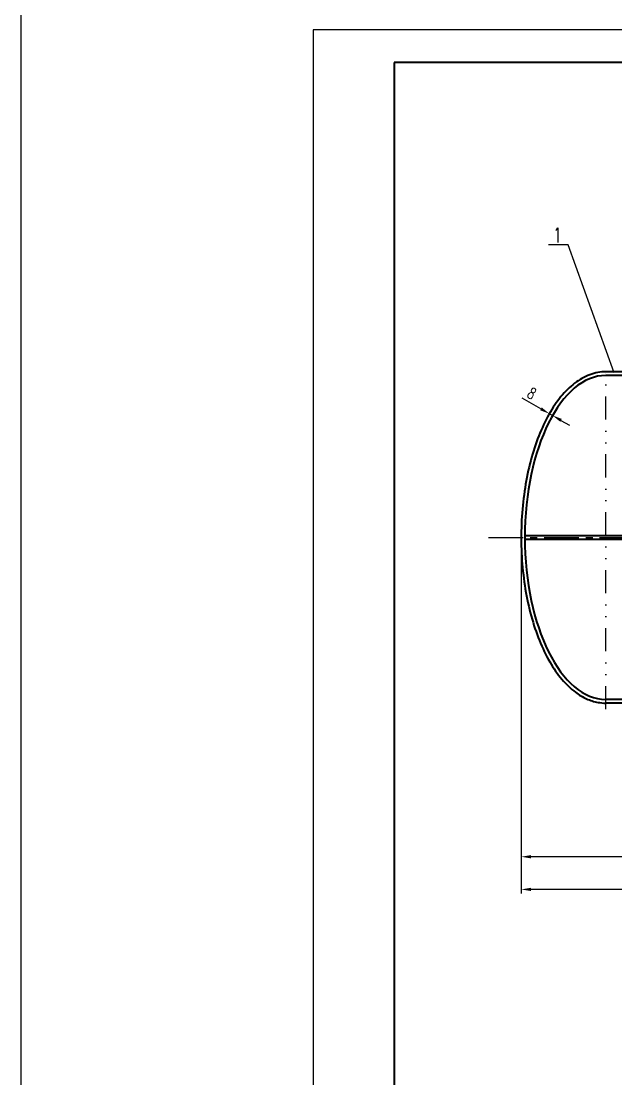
# Model space of a CAD drawing. Header units: millimetres. Extents: x -31412 to -3120, y -19513 to 5955.
# Drawn here: x -31412 to -30126, y -17023 to -14737 of the extents above; entities that cross this region are included whole.
import ezdxf

# ---------------------------------------------------------------- set-up
doc = ezdxf.new("R2010")
doc.units = ezdxf.units.MM
for name, pattern in [('CENTER', [2, 1.25, -0.25, 0.25, -0.25]), ('CENTERX2', [4, 2.5, -0.5, 0.5, -0.5]), ('DIVIDE', [1.25, 0.5, -0.25, 0, -0.25, 0, -0.25])]:
    doc.linetypes.add(name, pattern=pattern)
doc.layers.add('CEN', color=1, linetype='CENTER')
doc.layers.add('双点画线', color=3, linetype='DIVIDE')
for name, color, linetype, lineweight in [('细线', 11, 'Continuous', 25), ('细线层', 11, 'Continuous', 25), ('边框+粗实线层', 2, 'Continuous', 40)]:
    doc.layers.add(name, color=color, linetype=linetype, lineweight=lineweight)
doc.styles.add('hztxt-0.8', font='romans.shx', dxfattribs={"width": 0.7, "bigfont": 'hztxt.shx'})
doc.dimstyles.new('装配图', dxfattribs={"dimscale": 7, "dimtxt": 3.5, "dimasz": 3, "dimexe": 1.25, "dimexo": 0.625, "dimgap": 1, "dimtad": 1, "dimdsep": 46, "dimtxsty": 'hztxt-0.8', "dimcen": 2.5, "dimadec": 0, "dimazin": 0, "dimtfac": 1, "dimtmove": 0, "dimatfit": 3, "dimfxl": 0, "dimarcsym": 0})

# ---------------------------------------------------------------- blocks, each defined once
blk = doc.blocks.new('*D27')
at = {"layer": 'Defpoints', "color": 0}
for p in [(-30330.9, -15853), (-29772.9, -16268), (-30330.9, -16543.1)]:
    blk.add_point(p, dxfattribs=at)
at = {"layer": '细线层', "color": 0, "lineweight": -2}
for p, q in [((-30330.9, -15857.3), (-30330.9, -16551.8)), ((-29772.9, -16272.3), (-29772.9, -16551.8)), ((-29793.9, -16543.1), (-30309.9, -16543.1))]:
    blk.add_line(p, q, dxfattribs=at)
at = {"layer": '细线层', "color": 0}
for points in [[(-30309.9, -16539.6), (-30309.9, -16546.6), (-30330.9, -16543.1)], [(-29793.9, -16539.6), (-29793.9, -16546.6), (-29772.9, -16543.1)]]:
    blk.add_solid(points, dxfattribs=at)
at = {"layer": '细线层', "color": 0, "insert": (-30051.9, -16523.8), "char_height": 24.5, "attachment_point": 5, "style": 'hztxt-0.8'}
blk.add_mtext('558', dxfattribs=at)
blk = doc.blocks.new('*D29')
at = {"layer": 'Defpoints', "color": 0}
for p in [(-30330.9, -15852.9), (-26537.9, -15853), (-30330.9, -16613.8)]:
    blk.add_point(p, dxfattribs=at)
at = {"layer": '细线层', "color": 0, "lineweight": -2}
for p, q in [((-30330.9, -15857.3), (-30330.9, -16622.6)), ((-26537.9, -15857.3), (-26537.9, -16622.6)), ((-26558.9, -16613.8), (-30309.9, -16613.8))]:
    blk.add_line(p, q, dxfattribs=at)
at = {"layer": '细线层', "color": 0}
for points in [[(-30309.9, -16610.3), (-30309.9, -16617.3), (-30330.9, -16613.8)], [(-26558.9, -16610.3), (-26558.9, -16617.3), (-26537.9, -16613.8)]]:
    blk.add_solid(points, dxfattribs=at)
at = {"layer": '细线层', "color": 0, "insert": (-28434.4, -16594.6), "char_height": 24.5, "attachment_point": 5, "style": 'hztxt-0.8'}
blk.add_mtext('3793', dxfattribs=at)
blk = doc.blocks.new('*D40')
at = {"layer": 'Defpoints', "color": 0}
for p in [(-30270, -15585.5), (-30270, -15585.5), (-30263, -15589.4)]:
    blk.add_point(p, dxfattribs=at)
at = {"layer": '细线层', "color": 0, "lineweight": -2}
for p, q in [((-30288.2, -15575.1), (-30328.5, -15552)), ((-30263, -15589.4), (-30270, -15585.5)), ((-30267.8, -15581.7), (-30265.6, -15577.9)), ((-30260.9, -15585.7), (-30258.7, -15581.9)), ((-30244.8, -15599.9), (-30226.6, -15610.3))]:
    blk.add_line(p, q, dxfattribs=at)
at = {"layer": '细线层', "color": 0}
for points in [[(-30286.5, -15572), (-30289.9, -15578.1), (-30270, -15585.5)], [(-30243.1, -15596.8), (-30246.5, -15602.9), (-30263, -15589.4)]]:
    blk.add_solid(points, dxfattribs=at)
at = {"layer": '细线层', "color": 0, "insert": (-30307.9, -15541.6), "char_height": 24.5, "attachment_point": 5, "rotation": 330.2333, "style": 'hztxt-0.8'}
blk.add_mtext('8', dxfattribs=at)

msp = doc.modelspace()

# ---------------------------------------------------------------- linework, layer by layer
at = {"layer": 'CEN', "linetype": 'CENTERX2', "ltscale": 30}
msp.add_line((-30401.25, -15852.952), (-26501.564, -15852.952), dxfattribs=at)
at = {"layer": '双点画线', "ltscale": 100}
msp.add_line((-30147.855, -16224.097), (-30147.855, -15481.808), dxfattribs=at)
at = {"layer": '细线层'}
msp.add_lwpolyline([(-31411.86, -12320.782), (-18409.432, -12320.782), (-18409.432, -19512.538), (-31411.86, -19512.538)], close=True, dxfattribs=at)
for points in [[(-24893.417, -14756.133), (-30780.417, -14756.133)], [(-30780.417, -14756.133), (-30780.417, -18914.133)]]:
    msp.add_lwpolyline(points, dxfattribs=at)
at = {"layer": '边框+粗实线层'}
for p, q in [((-30010.855, -15494.952), (-30147.855, -15494.952)), ((-29790.081, -15502.952), (-30147.855, -15502.952)), ((-29790.081, -16202.952), (-30147.855, -16202.952)), ((-30010.855, -16210.952), (-30147.855, -16210.952))]:
    msp.add_line(p, q, dxfattribs=at)
at = {"layer": '边框+粗实线层', "ltscale": 30}
for p, q in [((-30322.843, -15848.952), (-29769.855, -15848.952)), ((-30322.843, -15856.952), (-29769.855, -15856.952))]:
    msp.add_line(p, q, dxfattribs=at)
at = {"layer": '边框+粗实线层'}
for points in [[(-24963.417, -14826.133), (-30605.417, -14826.133)], [(-30605.417, -14826.133), (-30605.417, -18844.133)]]:
    msp.add_lwpolyline(points, dxfattribs=at)
msp.add_ellipse((-30147.855, -15852.952), major_axis=(0, 350), ratio=0.5, start_param=0, end_param=3.14159265, dxfattribs=at)
msp.add_open_spline([(-30147.855, -15494.952), (-30153.723, -15494.952), (-30159.59, -15495.494), (-30171.239, -15497.647), (-30177.021, -15499.259), (-30188.428, -15503.512), (-30194.053, -15506.154), (-30210.318, -15515.385), (-30220.666, -15523.342), (-30240.316, -15542.608), (-30249.621, -15553.92), (-30266.985, -15579.516), (-30275.044, -15593.802), (-30289.717, -15624.907), (-30296.331, -15641.727), (-30307.934, -15677.383), (-30312.924, -15696.219), (-30321.137, -15735.326), (-30324.36, -15755.596), (-30328.946, -15796.94), (-30330.308, -15818.013), (-30331.133, -15860.304), (-30330.595, -15881.522), (-30327.633, -15923.439), (-30325.21, -15944.138), (-30318.551, -15984.372), (-30314.314, -16003.906), (-30304.15, -16041.205), (-30298.222, -16058.968), (-30284.839, -16092.178), (-30277.385, -16107.624), (-30261.142, -16135.723), (-30252.353, -16148.377), (-30233.646, -16170.488), (-30223.726, -16179.948), (-30205.667, -16193.314), (-30197.733, -16198.024), (-30181.491, -16205.344), (-30173.181, -16207.952), (-30159.167, -16210.449), (-30153.511, -16210.952), (-30147.855, -16210.952)], degree=3, knots=[0, 0, 0, 0, 0.09216277, 0.09216277, 0.18432554, 0.18432554, 0.27648831, 0.27648831, 0.4558217, 0.4558217, 0.63515509, 0.63515509, 0.81448848, 0.81448848, 0.99382187, 0.99382187, 1.17315526, 1.17315526, 1.35248865, 1.35248865, 1.53182204, 1.53182204, 1.71115543, 1.71115543, 1.89048882, 1.89048882, 2.06982221, 2.06982221, 2.2491556, 2.2491556, 2.42848899, 2.42848899, 2.60782238, 2.60782238, 2.78715577, 2.78715577, 2.91995566, 2.91995566, 3.05275554, 3.05275554, 3.14159265, 3.14159265, 3.14159265, 3.14159265], dxfattribs=at)

# ---------------------------------------------------------------- texts
at = {"layer": '细线', "style": 'hztxt-0.8', "width": 0.7}
msp.add_text('1', height=32, dxfattribs=at).set_placement((-30261.985, -15215.677))

# ---------------------------------------------------------------- dimensions: what is measured, and where the dimension line sits
at = {"layer": '细线层'}
dim = msp.add_aligned_dim(p1=(-30263.035, -15589.448), p2=(-30269.979, -15585.477), distance=0, dimstyle='装配图', dxfattribs=at)
dim.commit()
dim.dimension.update_dxf_attribs({"geometry": '*D40', "text_midpoint": (-30307.919, -15541.602)})
for base, p1, p2, picture, middle in [((-30330.855, -16613.806), (-26537.855, -15852.952), (-30330.855, -15852.934), '*D29', (-28434.355, -16594.556)), ((-30330.855, -16543.069), (-29772.855, -16267.952), (-30330.855, -15852.952), '*D27', (-30051.855, -16523.819))]:
    dim = msp.add_linear_dim(base=base, p1=p1, p2=p2, dimstyle='装配图', dxfattribs=at)
    dim.commit()
    dim.dimension.update_dxf_attribs({"geometry": picture, "text_midpoint": middle})

# ---------------------------------------------------------------- leaders
at = {"layer": '细线'}
msp.add_leader([(-30129.533, -15496.952), (-30229.47, -15220.863), (-30271.706, -15220.863)], dimstyle='装配图', override={"dimgap": 0.86, "dimtad": 0, "dimldrblk": 'None'}, dxfattribs=at)

doc.saveas('drawing.dxf')
